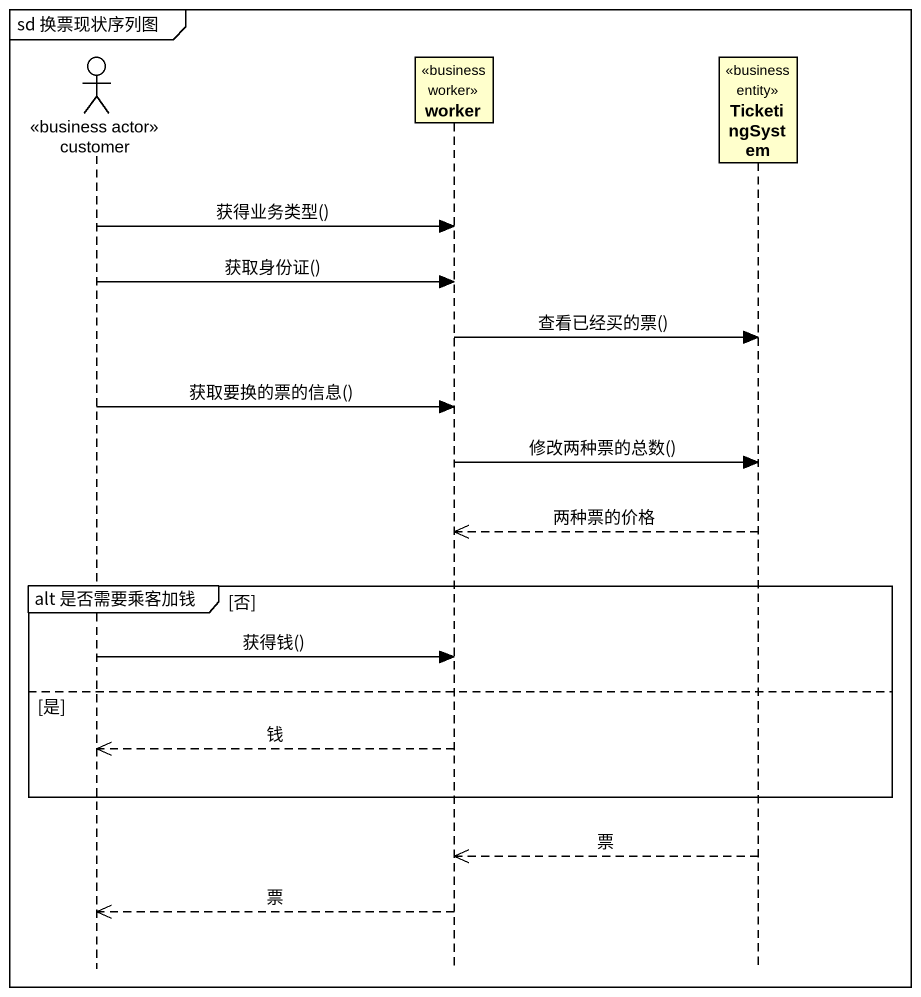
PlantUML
@startuml
mainframe sd 换票现状序列图
hide footbox
actor customer <<business actor>>
participant worker <<business worker>>
participant TicketingSystem <<business entity>>

customer -> worker : 获得业务类型()
customer -> worker : 获取身份证()
worker -> TicketingSystem : 查看已经买的票()
customer -> worker : 获取要换的票的信息()
worker -> TicketingSystem : 修改两种票的总数()
TicketingSystem -->> worker : 两种票的价格
group alt 是否需要乘客加钱 [否]
  customer -> worker : 获得钱()
else 是
  worker -->> customer : 钱
end
TicketingSystem -->> worker : 票
worker -->> customer : 票
@enduml
